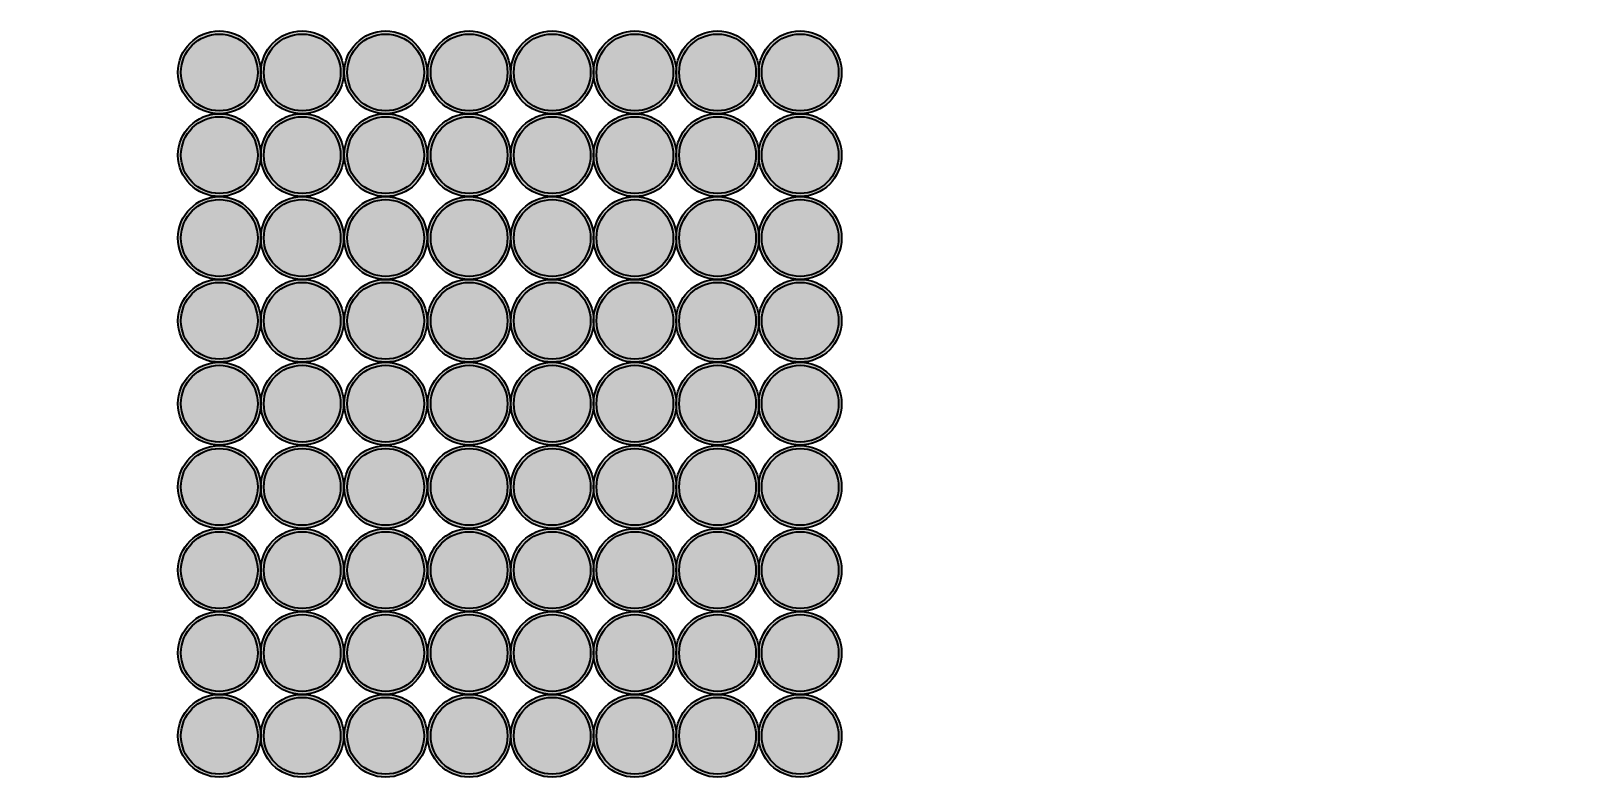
# Model space of a CAD drawing. Header units: inches. Extents: x 2620 to 4317, y 1826 to 2873.
# Drawn here: x 2922.8 to 2986.7, y 2218.9 to 2249.9 of the extents above; entities that cross this region are included whole.
import ezdxf

# ---------------------------------------------------------------- set-up
doc = ezdxf.new("R2010")
doc.units = ezdxf.units.IN
doc.header["$MEASUREMENT"] = 0
doc.linetypes.add('ACAD_ISO02W100', pattern=[15, 12, -3])
doc.styles.get("Standard").update_dxf_attribs({"font": 'arial.ttf'})
doc.dimstyles.new('Annotative', dxfattribs={"dimscale": 0, "dimtxt": 25, "dimasz": 25, "dimexe": 0.18, "dimexo": 0.0625, "dimgap": 0.09, "dimtad": 0, "dimtih": 1, "dimtoh": 1, "dimdec": 4, "dimzin": 0, "dimdsep": 46, "dimtxsty": 'Standard', "dimcen": 0.09, "dimclrd": 1, "dimclre": 1, "dimadec": 0, "dimazin": 0, "dimtfac": 1, "dimtdec": 4, "dimtofl": 0, "dimtmove": 0, "dimatfit": 3, "dimfxl": 1, "dimtolj": 1, "dimtzin": 0, "dimarcsym": 0})

# ---------------------------------------------------------------- blocks, each defined once
blk = doc.blocks.new('*D4')
at = {"color": 1, "lineweight": -2, "transparency": 16777216}
for p, q in [((2996.187, 2872.994), (2802.143, 2872.994)), ((2802.323, 2847.994), (2802.323, 2441.849)), ((2802.323, 2009.994), (2802.323, 2416.14)), ((2996.187, 1984.994), (2802.143, 1984.994))]:
    blk.add_line(p, q, dxfattribs=at)
at = {"color": 1, "transparency": 16777216}
for points in [[(2798.156, 2847.994), (2806.489, 2847.994), (2802.323, 2872.994)], [(2798.156, 2009.994), (2806.489, 2009.994), (2802.323, 1984.994)]]:
    blk.add_solid(points, dxfattribs=at)
at = {"layer": 'Defpoints', "color": 0, "transparency": 16777216}
for p in [(2996.25, 2872.994), (2802.323, 1984.994), (2996.25, 1984.994)]:
    blk.add_point(p, dxfattribs=at)
at = {"color": 0, "transparency": 16777216, "insert": (2802.323, 2428.994), "char_height": 25, "attachment_point": 5}
blk.add_mtext('\\A1;888.0000', dxfattribs=at)

msp = doc.modelspace()

# ---------------------------------------------------------------- hatches: boundary and pattern name
h = msp.add_hatch(color=256)
h.dxf.hatch_style = 1
h.set_gradient(color1=(41, 49, 137), color2=(19, 103, 52), tint=1, name='INVCURVED')
h.paths.add_polyline_path([(2928.91862, 2248.1389, 1), (2932.35862, 2248.1389, 1)])
h.paths.add_polyline_path([(2932.23362, 2248.1389, -1), (2929.04362, 2248.1389, -1)], flags=16)
h = msp.add_hatch(color=256)
h.dxf.hatch_style = 1
h.set_gradient(color1=(242, 103, 34), color2=(248, 153, 30), tint=1)
h.paths.add_polyline_path([(2929.04362, 2248.1389, 1), (2932.23362, 2248.1389, 1)])
h = msp.add_hatch(color=256)
h.dxf.hatch_style = 1
h.set_gradient(color1=(41, 49, 137), color2=(19, 103, 52), tint=1, name='INVCURVED')
h.paths.add_polyline_path([(2932.36235, 2248.1389, 1), (2935.80235, 2248.1389, 1)])
h.paths.add_polyline_path([(2935.67735, 2248.1389, -1), (2932.48735, 2248.1389, -1)], flags=16)
h = msp.add_hatch(color=256)
h.dxf.hatch_style = 1
h.set_gradient(color1=(242, 103, 34), color2=(248, 153, 30), tint=1)
h.paths.add_polyline_path([(2932.48735, 2248.1389, 1), (2935.67735, 2248.1389, 1)])
h = msp.add_hatch(color=256)
h.dxf.hatch_style = 1
h.set_gradient(color1=(41, 49, 137), color2=(19, 103, 52), tint=1, name='INVCURVED')
h.paths.add_polyline_path([(2935.8309, 2248.1389, 1), (2939.2709, 2248.1389, 1)])
h.paths.add_polyline_path([(2939.1459, 2248.1389, -1), (2935.9559, 2248.1389, -1)], flags=16)
h = msp.add_hatch(color=256)
h.dxf.hatch_style = 1
h.set_gradient(color1=(242, 103, 34), color2=(248, 153, 30), tint=1)
h.paths.add_polyline_path([(2935.9559, 2248.1389, 1), (2939.1459, 2248.1389, 1)])
h = msp.add_hatch(color=256)
h.dxf.hatch_style = 1
h.set_gradient(color1=(41, 49, 137), color2=(19, 103, 52), tint=1, name='INVCURVED')
h.paths.add_polyline_path([(2939.29709, 2248.1389, 1), (2942.73709, 2248.1389, 1)])
h.paths.add_polyline_path([(2942.61209, 2248.1389, -1), (2939.42209, 2248.1389, -1)], flags=16)
h = msp.add_hatch(color=256)
h.dxf.hatch_style = 1
h.set_gradient(color1=(242, 103, 34), color2=(248, 153, 30), tint=1)
h.paths.add_polyline_path([(2939.42209, 2248.1389, 1), (2942.61209, 2248.1389, 1)])
h = msp.add_hatch(color=256)
h.dxf.hatch_style = 1
h.set_gradient(color1=(41, 49, 137), color2=(19, 103, 52), tint=1, name='INVCURVED')
h.paths.add_polyline_path([(2942.75103, 2248.1389, 1), (2946.19103, 2248.1389, 1)])
h.paths.add_polyline_path([(2946.06603, 2248.1389, -1), (2942.87603, 2248.1389, -1)], flags=16)
h = msp.add_hatch(color=256)
h.dxf.hatch_style = 1
h.set_gradient(color1=(242, 103, 34), color2=(248, 153, 30), tint=1)
h.paths.add_polyline_path([(2942.87603, 2248.1389, 1), (2946.06603, 2248.1389, 1)])
h = msp.add_hatch(color=256)
h.dxf.hatch_style = 1
h.set_gradient(color1=(41, 49, 137), color2=(19, 103, 52), tint=1, name='INVCURVED')
h.paths.add_polyline_path([(2946.1858, 2248.1389, 1), (2949.6258, 2248.1389, 1)])
h.paths.add_polyline_path([(2949.5008, 2248.1389, -1), (2946.3108, 2248.1389, -1)], flags=16)
h = msp.add_hatch(color=256)
h.dxf.hatch_style = 1
h.set_gradient(color1=(242, 103, 34), color2=(248, 153, 30), tint=1)
h.paths.add_polyline_path([(2946.3108, 2248.1389, 1), (2949.5008, 2248.1389, 1)])
h = msp.add_hatch(color=256)
h.dxf.hatch_style = 1
h.set_gradient(color1=(41, 49, 137), color2=(19, 103, 52), tint=1, name='INVCURVED')
h.paths.add_polyline_path([(2949.62057, 2248.1389, 1), (2953.06057, 2248.1389, 1)])
h.paths.add_polyline_path([(2952.93557, 2248.1389, -1), (2949.74557, 2248.1389, -1)], flags=16)
h = msp.add_hatch(color=256)
h.dxf.hatch_style = 1
h.set_gradient(color1=(242, 103, 34), color2=(248, 153, 30), tint=1)
h.paths.add_polyline_path([(2949.74557, 2248.1389, 1), (2952.93557, 2248.1389, 1)])
h = msp.add_hatch(color=256)
h.dxf.hatch_style = 1
h.set_gradient(color1=(41, 49, 137), color2=(19, 103, 52), tint=1, name='INVCURVED')
h.paths.add_polyline_path([(2953.05515, 2248.1389, 1), (2956.49515, 2248.1389, 1)])
h.paths.add_polyline_path([(2956.37015, 2248.1389, -1), (2953.18015, 2248.1389, -1)], flags=16)
h = msp.add_hatch(color=256)
h.dxf.hatch_style = 1
h.set_gradient(color1=(242, 103, 34), color2=(248, 153, 30), tint=1)
h.paths.add_polyline_path([(2953.18015, 2248.1389, 1), (2956.37015, 2248.1389, 1)])
h = msp.add_hatch(color=256)
h.dxf.hatch_style = 1
h.set_gradient(color1=(41, 49, 137), color2=(19, 103, 52), tint=1, name='INVCURVED')
h.paths.add_polyline_path([(2928.91862, 2244.70304, 1), (2932.35862, 2244.70304, 1)])
h.paths.add_polyline_path([(2932.23362, 2244.70304, -1), (2929.04362, 2244.70304, -1)], flags=16)
h = msp.add_hatch(color=256)
h.dxf.hatch_style = 1
h.set_gradient(color1=(242, 103, 34), color2=(248, 153, 30), tint=1)
h.paths.add_polyline_path([(2929.04362, 2244.70304, 1), (2932.23362, 2244.70304, 1)])
h = msp.add_hatch(color=256)
h.dxf.hatch_style = 1
h.set_gradient(color1=(41, 49, 137), color2=(19, 103, 52), tint=1, name='INVCURVED')
h.paths.add_polyline_path([(2932.36235, 2244.70304, 1), (2935.80235, 2244.70304, 1)])
h.paths.add_polyline_path([(2935.67735, 2244.70304, -1), (2932.48735, 2244.70304, -1)], flags=16)
h = msp.add_hatch(color=256)
h.dxf.hatch_style = 1
h.set_gradient(color1=(242, 103, 34), color2=(248, 153, 30), tint=1)
h.paths.add_polyline_path([(2932.48735, 2244.70304, 1), (2935.67735, 2244.70304, 1)])
h = msp.add_hatch(color=256)
h.dxf.hatch_style = 1
h.set_gradient(color1=(41, 49, 137), color2=(19, 103, 52), tint=1, name='INVCURVED')
h.paths.add_polyline_path([(2935.8309, 2244.70304, 1), (2939.2709, 2244.70304, 1)])
h.paths.add_polyline_path([(2939.1459, 2244.70304, -1), (2935.9559, 2244.70304, -1)], flags=16)
h = msp.add_hatch(color=256)
h.dxf.hatch_style = 1
h.set_gradient(color1=(242, 103, 34), color2=(248, 153, 30), tint=1)
h.paths.add_polyline_path([(2935.9559, 2244.70304, 1), (2939.1459, 2244.70304, 1)])
h = msp.add_hatch(color=256)
h.dxf.hatch_style = 1
h.set_gradient(color1=(41, 49, 137), color2=(19, 103, 52), tint=1, name='INVCURVED')
h.paths.add_polyline_path([(2939.29709, 2244.70304, 1), (2942.73709, 2244.70304, 1)])
h.paths.add_polyline_path([(2942.61209, 2244.70304, -1), (2939.42209, 2244.70304, -1)], flags=16)
h = msp.add_hatch(color=256)
h.dxf.hatch_style = 1
h.set_gradient(color1=(242, 103, 34), color2=(248, 153, 30), tint=1)
h.paths.add_polyline_path([(2939.42209, 2244.70304, 1), (2942.61209, 2244.70304, 1)])
h = msp.add_hatch(color=256)
h.dxf.hatch_style = 1
h.set_gradient(color1=(41, 49, 137), color2=(19, 103, 52), tint=1, name='INVCURVED')
h.paths.add_polyline_path([(2942.75103, 2244.70304, 1), (2946.19103, 2244.70304, 1)])
h.paths.add_polyline_path([(2946.06603, 2244.70304, -1), (2942.87603, 2244.70304, -1)], flags=16)
h = msp.add_hatch(color=256)
h.dxf.hatch_style = 1
h.set_gradient(color1=(242, 103, 34), color2=(248, 153, 30), tint=1)
h.paths.add_polyline_path([(2942.87603, 2244.70304, 1), (2946.06603, 2244.70304, 1)])
h = msp.add_hatch(color=256)
h.dxf.hatch_style = 1
h.set_gradient(color1=(41, 49, 137), color2=(19, 103, 52), tint=1, name='INVCURVED')
h.paths.add_polyline_path([(2946.1858, 2244.70304, 1), (2949.6258, 2244.70304, 1)])
h.paths.add_polyline_path([(2949.5008, 2244.70304, -1), (2946.3108, 2244.70304, -1)], flags=16)
h = msp.add_hatch(color=256)
h.dxf.hatch_style = 1
h.set_gradient(color1=(242, 103, 34), color2=(248, 153, 30), tint=1)
h.paths.add_polyline_path([(2946.3108, 2244.70304, 1), (2949.5008, 2244.70304, 1)])
h = msp.add_hatch(color=256)
h.dxf.hatch_style = 1
h.set_gradient(color1=(41, 49, 137), color2=(19, 103, 52), tint=1, name='INVCURVED')
h.paths.add_polyline_path([(2949.62057, 2244.70304, 1), (2953.06057, 2244.70304, 1)])
h.paths.add_polyline_path([(2952.93557, 2244.70304, -1), (2949.74557, 2244.70304, -1)], flags=16)
h = msp.add_hatch(color=256)
h.dxf.hatch_style = 1
h.set_gradient(color1=(242, 103, 34), color2=(248, 153, 30), tint=1)
h.paths.add_polyline_path([(2949.74557, 2244.70304, 1), (2952.93557, 2244.70304, 1)])
h = msp.add_hatch(color=256)
h.dxf.hatch_style = 1
h.set_gradient(color1=(41, 49, 137), color2=(19, 103, 52), tint=1, name='INVCURVED')
h.paths.add_polyline_path([(2953.05515, 2244.70304, 1), (2956.49515, 2244.70304, 1)])
h.paths.add_polyline_path([(2956.37015, 2244.70304, -1), (2953.18015, 2244.70304, -1)], flags=16)
h = msp.add_hatch(color=256)
h.dxf.hatch_style = 1
h.set_gradient(color1=(242, 103, 34), color2=(248, 153, 30), tint=1)
h.paths.add_polyline_path([(2953.18015, 2244.70304, 1), (2956.37015, 2244.70304, 1)])
h = msp.add_hatch(color=256)
h.dxf.hatch_style = 1
h.set_gradient(color1=(41, 49, 137), color2=(19, 103, 52), tint=1, name='INVCURVED')
h.paths.add_polyline_path([(2928.91862, 2241.26049, 1), (2932.35862, 2241.26049, 1)])
h.paths.add_polyline_path([(2932.23362, 2241.26049, -1), (2929.04362, 2241.26049, -1)], flags=16)
h = msp.add_hatch(color=256)
h.dxf.hatch_style = 1
h.set_gradient(color1=(242, 103, 34), color2=(248, 153, 30), tint=1)
h.paths.add_polyline_path([(2929.04362, 2241.26049, 1), (2932.23362, 2241.26049, 1)])
h = msp.add_hatch(color=256)
h.dxf.hatch_style = 1
h.set_gradient(color1=(41, 49, 137), color2=(19, 103, 52), tint=1, name='INVCURVED')
h.paths.add_polyline_path([(2932.36235, 2241.26049, 1), (2935.80235, 2241.26049, 1)])
h.paths.add_polyline_path([(2935.67735, 2241.26049, -1), (2932.48735, 2241.26049, -1)], flags=16)
h = msp.add_hatch(color=256)
h.dxf.hatch_style = 1
h.set_gradient(color1=(242, 103, 34), color2=(248, 153, 30), tint=1)
h.paths.add_polyline_path([(2932.48735, 2241.26049, 1), (2935.67735, 2241.26049, 1)])
h = msp.add_hatch(color=256)
h.dxf.hatch_style = 1
h.set_gradient(color1=(41, 49, 137), color2=(19, 103, 52), tint=1, name='INVCURVED')
h.paths.add_polyline_path([(2935.8309, 2241.26049, 1), (2939.2709, 2241.26049, 1)])
h.paths.add_polyline_path([(2939.1459, 2241.26049, -1), (2935.9559, 2241.26049, -1)], flags=16)
h = msp.add_hatch(color=256)
h.dxf.hatch_style = 1
h.set_gradient(color1=(242, 103, 34), color2=(248, 153, 30), tint=1)
h.paths.add_polyline_path([(2935.9559, 2241.26049, 1), (2939.1459, 2241.26049, 1)])
h = msp.add_hatch(color=256)
h.dxf.hatch_style = 1
h.set_gradient(color1=(41, 49, 137), color2=(19, 103, 52), tint=1, name='INVCURVED')
h.paths.add_polyline_path([(2939.29709, 2241.26049, 1), (2942.73709, 2241.26049, 1)])
h.paths.add_polyline_path([(2942.61209, 2241.26049, -1), (2939.42209, 2241.26049, -1)], flags=16)
h = msp.add_hatch(color=256)
h.dxf.hatch_style = 1
h.set_gradient(color1=(242, 103, 34), color2=(248, 153, 30), tint=1)
h.paths.add_polyline_path([(2939.42209, 2241.26049, 1), (2942.61209, 2241.26049, 1)])
h = msp.add_hatch(color=256)
h.dxf.hatch_style = 1
h.set_gradient(color1=(41, 49, 137), color2=(19, 103, 52), tint=1, name='INVCURVED')
h.paths.add_polyline_path([(2942.75103, 2241.26049, 1), (2946.19103, 2241.26049, 1)])
h.paths.add_polyline_path([(2946.06603, 2241.26049, -1), (2942.87603, 2241.26049, -1)], flags=16)
h = msp.add_hatch(color=256)
h.dxf.hatch_style = 1
h.set_gradient(color1=(242, 103, 34), color2=(248, 153, 30), tint=1)
h.paths.add_polyline_path([(2942.87603, 2241.26049, 1), (2946.06603, 2241.26049, 1)])
h = msp.add_hatch(color=256)
h.dxf.hatch_style = 1
h.set_gradient(color1=(41, 49, 137), color2=(19, 103, 52), tint=1, name='INVCURVED')
h.paths.add_polyline_path([(2946.1858, 2241.26049, 1), (2949.6258, 2241.26049, 1)])
h.paths.add_polyline_path([(2949.5008, 2241.26049, -1), (2946.3108, 2241.26049, -1)], flags=16)
h = msp.add_hatch(color=256)
h.dxf.hatch_style = 1
h.set_gradient(color1=(242, 103, 34), color2=(248, 153, 30), tint=1)
h.paths.add_polyline_path([(2946.3108, 2241.26049, 1), (2949.5008, 2241.26049, 1)])
h = msp.add_hatch(color=256)
h.dxf.hatch_style = 1
h.set_gradient(color1=(41, 49, 137), color2=(19, 103, 52), tint=1, name='INVCURVED')
h.paths.add_polyline_path([(2949.62057, 2241.26049, 1), (2953.06057, 2241.26049, 1)])
h.paths.add_polyline_path([(2952.93557, 2241.26049, -1), (2949.74557, 2241.26049, -1)], flags=16)
h = msp.add_hatch(color=256)
h.dxf.hatch_style = 1
h.set_gradient(color1=(242, 103, 34), color2=(248, 153, 30), tint=1)
h.paths.add_polyline_path([(2949.74557, 2241.26049, 1), (2952.93557, 2241.26049, 1)])
h = msp.add_hatch(color=256)
h.dxf.hatch_style = 1
h.set_gradient(color1=(41, 49, 137), color2=(19, 103, 52), tint=1, name='INVCURVED')
h.paths.add_polyline_path([(2953.05515, 2241.26049, 1), (2956.49515, 2241.26049, 1)])
h.paths.add_polyline_path([(2956.37015, 2241.26049, -1), (2953.18015, 2241.26049, -1)], flags=16)
h = msp.add_hatch(color=256)
h.dxf.hatch_style = 1
h.set_gradient(color1=(242, 103, 34), color2=(248, 153, 30), tint=1)
h.paths.add_polyline_path([(2953.18015, 2241.26049, 1), (2956.37015, 2241.26049, 1)])
h = msp.add_hatch(color=256)
h.dxf.hatch_style = 1
h.set_gradient(color1=(41, 49, 137), color2=(19, 103, 52), tint=1, name='INVCURVED')
h.paths.add_polyline_path([(2928.91862, 2237.82155, 1), (2932.35862, 2237.82155, 1)])
h.paths.add_polyline_path([(2932.23362, 2237.82155, -1), (2929.04362, 2237.82155, -1)], flags=16)
h = msp.add_hatch(color=256)
h.dxf.hatch_style = 1
h.set_gradient(color1=(41, 49, 137), color2=(19, 103, 52), tint=1, name='INVCURVED')
h.paths.add_polyline_path([(2932.36235, 2237.82155, 1), (2935.80235, 2237.82155, 1)])
h.paths.add_polyline_path([(2935.67735, 2237.82155, -1), (2932.48735, 2237.82155, -1)], flags=16)
h = msp.add_hatch(color=256)
h.dxf.hatch_style = 1
h.set_gradient(color1=(41, 49, 137), color2=(19, 103, 52), tint=1, name='INVCURVED')
h.paths.add_polyline_path([(2935.8309, 2237.82155, 1), (2939.2709, 2237.82155, 1)])
h.paths.add_polyline_path([(2939.1459, 2237.82155, -1), (2935.9559, 2237.82155, -1)], flags=16)
h = msp.add_hatch(color=256)
h.dxf.hatch_style = 1
h.set_gradient(color1=(41, 49, 137), color2=(19, 103, 52), tint=1, name='INVCURVED')
h.paths.add_polyline_path([(2939.29709, 2237.82155, 1), (2942.73709, 2237.82155, 1)])
h.paths.add_polyline_path([(2942.61209, 2237.82155, -1), (2939.42209, 2237.82155, -1)], flags=16)
h = msp.add_hatch(color=256)
h.dxf.hatch_style = 1
h.set_gradient(color1=(41, 49, 137), color2=(19, 103, 52), tint=1, name='INVCURVED')
h.paths.add_polyline_path([(2942.75103, 2237.82155, 1), (2946.19103, 2237.82155, 1)])
h.paths.add_polyline_path([(2946.06603, 2237.82155, -1), (2942.87603, 2237.82155, -1)], flags=16)
h = msp.add_hatch(color=256)
h.dxf.hatch_style = 1
h.set_gradient(color1=(41, 49, 137), color2=(19, 103, 52), tint=1, name='INVCURVED')
h.paths.add_polyline_path([(2946.1858, 2237.82155, 1), (2949.6258, 2237.82155, 1)])
h.paths.add_polyline_path([(2949.5008, 2237.82155, -1), (2946.3108, 2237.82155, -1)], flags=16)
h = msp.add_hatch(color=256)
h.dxf.hatch_style = 1
h.set_gradient(color1=(41, 49, 137), color2=(19, 103, 52), tint=1, name='INVCURVED')
h.paths.add_polyline_path([(2949.62057, 2237.82155, 1), (2953.06057, 2237.82155, 1)])
h.paths.add_polyline_path([(2952.93557, 2237.82155, -1), (2949.74557, 2237.82155, -1)], flags=16)
h = msp.add_hatch(color=256)
h.dxf.hatch_style = 1
h.set_gradient(color1=(41, 49, 137), color2=(19, 103, 52), tint=1, name='INVCURVED')
h.paths.add_polyline_path([(2953.05515, 2237.82155, 1), (2956.49515, 2237.82155, 1)])
h.paths.add_polyline_path([(2956.37015, 2237.82155, -1), (2953.18015, 2237.82155, -1)], flags=16)
h = msp.add_hatch(color=256)
h.dxf.hatch_style = 1
h.set_gradient(color1=(242, 103, 34), color2=(248, 153, 30), tint=1)
h.paths.add_polyline_path([(2929.04362, 2237.82155, 1), (2932.23362, 2237.82155, 1)])
h = msp.add_hatch(color=256)
h.dxf.hatch_style = 1
h.set_gradient(color1=(242, 103, 34), color2=(248, 153, 30), tint=1)
h.paths.add_polyline_path([(2932.48735, 2237.82155, 1), (2935.67735, 2237.82155, 1)])
h = msp.add_hatch(color=256)
h.dxf.hatch_style = 1
h.set_gradient(color1=(242, 103, 34), color2=(248, 153, 30), tint=1)
h.paths.add_polyline_path([(2935.9559, 2237.82155, 1), (2939.1459, 2237.82155, 1)])
h = msp.add_hatch(color=256)
h.dxf.hatch_style = 1
h.set_gradient(color1=(242, 103, 34), color2=(248, 153, 30), tint=1)
h.paths.add_polyline_path([(2939.42209, 2237.82155, 1), (2942.61209, 2237.82155, 1)])
h = msp.add_hatch(color=256)
h.dxf.hatch_style = 1
h.set_gradient(color1=(242, 103, 34), color2=(248, 153, 30), tint=1)
h.paths.add_polyline_path([(2942.87603, 2237.82155, 1), (2946.06603, 2237.82155, 1)])
h = msp.add_hatch(color=256)
h.dxf.hatch_style = 1
h.set_gradient(color1=(242, 103, 34), color2=(248, 153, 30), tint=1)
h.paths.add_polyline_path([(2946.3108, 2237.82155, 1), (2949.5008, 2237.82155, 1)])
h = msp.add_hatch(color=256)
h.dxf.hatch_style = 1
h.set_gradient(color1=(242, 103, 34), color2=(248, 153, 30), tint=1)
h.paths.add_polyline_path([(2949.74557, 2237.82155, 1), (2952.93557, 2237.82155, 1)])
h = msp.add_hatch(color=256)
h.dxf.hatch_style = 1
h.set_gradient(color1=(242, 103, 34), color2=(248, 153, 30), tint=1)
h.paths.add_polyline_path([(2953.18015, 2237.82155, 1), (2956.37015, 2237.82155, 1)])
h = msp.add_hatch(color=256)
h.dxf.hatch_style = 1
h.set_gradient(color1=(41, 49, 137), color2=(19, 103, 52), tint=1, name='INVCURVED')
h.paths.add_polyline_path([(2928.91862, 2234.37803, 1), (2932.35862, 2234.37803, 1)])
h.paths.add_polyline_path([(2932.23362, 2234.37803, -1), (2929.04362, 2234.37803, -1)], flags=16)
h = msp.add_hatch(color=256)
h.dxf.hatch_style = 1
h.set_gradient(color1=(242, 103, 34), color2=(248, 153, 30), tint=1)
h.paths.add_polyline_path([(2929.04362, 2234.37803, 1), (2932.23362, 2234.37803, 1)])
h = msp.add_hatch(color=256)
h.dxf.hatch_style = 1
h.set_gradient(color1=(41, 49, 137), color2=(19, 103, 52), tint=1, name='INVCURVED')
h.paths.add_polyline_path([(2932.36235, 2234.37803, 1), (2935.80235, 2234.37803, 1)])
h.paths.add_polyline_path([(2935.67735, 2234.37803, -1), (2932.48735, 2234.37803, -1)], flags=16)
h = msp.add_hatch(color=256)
h.dxf.hatch_style = 1
h.set_gradient(color1=(242, 103, 34), color2=(248, 153, 30), tint=1)
h.paths.add_polyline_path([(2932.48735, 2234.37803, 1), (2935.67735, 2234.37803, 1)])
h = msp.add_hatch(color=256)
h.dxf.hatch_style = 1
h.set_gradient(color1=(41, 49, 137), color2=(19, 103, 52), tint=1, name='INVCURVED')
h.paths.add_polyline_path([(2935.8309, 2234.37803, 1), (2939.2709, 2234.37803, 1)])
h.paths.add_polyline_path([(2939.1459, 2234.37803, -1), (2935.9559, 2234.37803, -1)], flags=16)
h = msp.add_hatch(color=256)
h.dxf.hatch_style = 1
h.set_gradient(color1=(242, 103, 34), color2=(248, 153, 30), tint=1)
h.paths.add_polyline_path([(2935.9559, 2234.37803, 1), (2939.1459, 2234.37803, 1)])
h = msp.add_hatch(color=256)
h.dxf.hatch_style = 1
h.set_gradient(color1=(41, 49, 137), color2=(19, 103, 52), tint=1, name='INVCURVED')
h.paths.add_polyline_path([(2939.29709, 2234.37803, 1), (2942.73709, 2234.37803, 1)])
h.paths.add_polyline_path([(2942.61209, 2234.37803, -1), (2939.42209, 2234.37803, -1)], flags=16)
h = msp.add_hatch(color=256)
h.dxf.hatch_style = 1
h.set_gradient(color1=(242, 103, 34), color2=(248, 153, 30), tint=1)
h.paths.add_polyline_path([(2939.42209, 2234.37803, 1), (2942.61209, 2234.37803, 1)])
h = msp.add_hatch(color=256)
h.dxf.hatch_style = 1
h.set_gradient(color1=(41, 49, 137), color2=(19, 103, 52), tint=1, name='INVCURVED')
h.paths.add_polyline_path([(2942.75103, 2234.37803, 1), (2946.19103, 2234.37803, 1)])
h.paths.add_polyline_path([(2946.06603, 2234.37803, -1), (2942.87603, 2234.37803, -1)], flags=16)
h = msp.add_hatch(color=256)
h.dxf.hatch_style = 1
h.set_gradient(color1=(242, 103, 34), color2=(248, 153, 30), tint=1)
h.paths.add_polyline_path([(2942.87603, 2234.37803, 1), (2946.06603, 2234.37803, 1)])
h = msp.add_hatch(color=256)
h.dxf.hatch_style = 1
h.set_gradient(color1=(41, 49, 137), color2=(19, 103, 52), tint=1, name='INVCURVED')
h.paths.add_polyline_path([(2946.1858, 2234.37803, 1), (2949.6258, 2234.37803, 1)])
h.paths.add_polyline_path([(2949.5008, 2234.37803, -1), (2946.3108, 2234.37803, -1)], flags=16)
h = msp.add_hatch(color=256)
h.dxf.hatch_style = 1
h.set_gradient(color1=(242, 103, 34), color2=(248, 153, 30), tint=1)
h.paths.add_polyline_path([(2946.3108, 2234.37803, 1), (2949.5008, 2234.37803, 1)])
h = msp.add_hatch(color=256)
h.dxf.hatch_style = 1
h.set_gradient(color1=(41, 49, 137), color2=(19, 103, 52), tint=1, name='INVCURVED')
h.paths.add_polyline_path([(2949.62057, 2234.37803, 1), (2953.06057, 2234.37803, 1)])
h.paths.add_polyline_path([(2952.93557, 2234.37803, -1), (2949.74557, 2234.37803, -1)], flags=16)
h = msp.add_hatch(color=256)
h.dxf.hatch_style = 1
h.set_gradient(color1=(242, 103, 34), color2=(248, 153, 30), tint=1)
h.paths.add_polyline_path([(2949.74557, 2234.37803, 1), (2952.93557, 2234.37803, 1)])
h = msp.add_hatch(color=256)
h.dxf.hatch_style = 1
h.set_gradient(color1=(41, 49, 137), color2=(19, 103, 52), tint=1, name='INVCURVED')
h.paths.add_polyline_path([(2953.05515, 2234.37803, 1), (2956.49515, 2234.37803, 1)])
h.paths.add_polyline_path([(2956.37015, 2234.37803, -1), (2953.18015, 2234.37803, -1)], flags=16)
h = msp.add_hatch(color=256)
h.dxf.hatch_style = 1
h.set_gradient(color1=(242, 103, 34), color2=(248, 153, 30), tint=1)
h.paths.add_polyline_path([(2953.18015, 2234.37803, 1), (2956.37015, 2234.37803, 1)])
h = msp.add_hatch(color=256)
h.dxf.hatch_style = 1
h.set_gradient(color1=(41, 49, 137), color2=(19, 103, 52), tint=1, name='INVCURVED')
h.paths.add_polyline_path([(2928.91862, 2230.92067, 1), (2932.35862, 2230.92067, 1)])
h.paths.add_polyline_path([(2932.23362, 2230.92067, -1), (2929.04362, 2230.92067, -1)], flags=16)
h = msp.add_hatch(color=256)
h.dxf.hatch_style = 1
h.set_gradient(color1=(242, 103, 34), color2=(248, 153, 30), tint=1)
h.paths.add_polyline_path([(2929.04362, 2230.92067, 1), (2932.23362, 2230.92067, 1)])
h = msp.add_hatch(color=256)
h.dxf.hatch_style = 1
h.set_gradient(color1=(41, 49, 137), color2=(19, 103, 52), tint=1, name='INVCURVED')
h.paths.add_polyline_path([(2932.36235, 2230.92067, 1), (2935.80235, 2230.92067, 1)])
h.paths.add_polyline_path([(2935.67735, 2230.92067, -1), (2932.48735, 2230.92067, -1)], flags=16)
h = msp.add_hatch(color=256)
h.dxf.hatch_style = 1
h.set_gradient(color1=(242, 103, 34), color2=(248, 153, 30), tint=1)
h.paths.add_polyline_path([(2932.48735, 2230.92067, 1), (2935.67735, 2230.92067, 1)])
h = msp.add_hatch(color=256)
h.dxf.hatch_style = 1
h.set_gradient(color1=(41, 49, 137), color2=(19, 103, 52), tint=1, name='INVCURVED')
h.paths.add_polyline_path([(2935.8309, 2230.92067, 1), (2939.2709, 2230.92067, 1)])
h.paths.add_polyline_path([(2939.1459, 2230.92067, -1), (2935.9559, 2230.92067, -1)], flags=16)
h = msp.add_hatch(color=256)
h.dxf.hatch_style = 1
h.set_gradient(color1=(242, 103, 34), color2=(248, 153, 30), tint=1)
h.paths.add_polyline_path([(2935.9559, 2230.92067, 1), (2939.1459, 2230.92067, 1)])
h = msp.add_hatch(color=256)
h.dxf.hatch_style = 1
h.set_gradient(color1=(41, 49, 137), color2=(19, 103, 52), tint=1, name='INVCURVED')
h.paths.add_polyline_path([(2939.29709, 2230.92067, 1), (2942.73709, 2230.92067, 1)])
h.paths.add_polyline_path([(2942.61209, 2230.92067, -1), (2939.42209, 2230.92067, -1)], flags=16)
h = msp.add_hatch(color=256)
h.dxf.hatch_style = 1
h.set_gradient(color1=(242, 103, 34), color2=(248, 153, 30), tint=1)
h.paths.add_polyline_path([(2939.42209, 2230.92067, 1), (2942.61209, 2230.92067, 1)])
h = msp.add_hatch(color=256)
h.dxf.hatch_style = 1
h.set_gradient(color1=(41, 49, 137), color2=(19, 103, 52), tint=1, name='INVCURVED')
h.paths.add_polyline_path([(2942.75103, 2230.92067, 1), (2946.19103, 2230.92067, 1)])
h.paths.add_polyline_path([(2946.06603, 2230.92067, -1), (2942.87603, 2230.92067, -1)], flags=16)
h = msp.add_hatch(color=256)
h.dxf.hatch_style = 1
h.set_gradient(color1=(242, 103, 34), color2=(248, 153, 30), tint=1)
h.paths.add_polyline_path([(2942.87603, 2230.92067, 1), (2946.06603, 2230.92067, 1)])
h = msp.add_hatch(color=256)
h.dxf.hatch_style = 1
h.set_gradient(color1=(41, 49, 137), color2=(19, 103, 52), tint=1, name='INVCURVED')
h.paths.add_polyline_path([(2946.1858, 2230.92067, 1), (2949.6258, 2230.92067, 1)])
h.paths.add_polyline_path([(2949.5008, 2230.92067, -1), (2946.3108, 2230.92067, -1)], flags=16)
h = msp.add_hatch(color=256)
h.dxf.hatch_style = 1
h.set_gradient(color1=(242, 103, 34), color2=(248, 153, 30), tint=1)
h.paths.add_polyline_path([(2946.3108, 2230.92067, 1), (2949.5008, 2230.92067, 1)])
h = msp.add_hatch(color=256)
h.dxf.hatch_style = 1
h.set_gradient(color1=(41, 49, 137), color2=(19, 103, 52), tint=1, name='INVCURVED')
h.paths.add_polyline_path([(2949.62057, 2230.92067, 1), (2953.06057, 2230.92067, 1)])
h.paths.add_polyline_path([(2952.93557, 2230.92067, -1), (2949.74557, 2230.92067, -1)], flags=16)
h = msp.add_hatch(color=256)
h.dxf.hatch_style = 1
h.set_gradient(color1=(242, 103, 34), color2=(248, 153, 30), tint=1)
h.paths.add_polyline_path([(2949.74557, 2230.92067, 1), (2952.93557, 2230.92067, 1)])
h = msp.add_hatch(color=256)
h.dxf.hatch_style = 1
h.set_gradient(color1=(41, 49, 137), color2=(19, 103, 52), tint=1, name='INVCURVED')
h.paths.add_polyline_path([(2953.05515, 2230.92067, 1), (2956.49515, 2230.92067, 1)])
h.paths.add_polyline_path([(2956.37015, 2230.92067, -1), (2953.18015, 2230.92067, -1)], flags=16)
h = msp.add_hatch(color=256)
h.dxf.hatch_style = 1
h.set_gradient(color1=(242, 103, 34), color2=(248, 153, 30), tint=1)
h.paths.add_polyline_path([(2953.18015, 2230.92067, 1), (2956.37015, 2230.92067, 1)])
h = msp.add_hatch(color=256)
h.dxf.hatch_style = 1
h.set_gradient(color1=(41, 49, 137), color2=(19, 103, 52), tint=1, name='INVCURVED')
h.paths.add_polyline_path([(2928.91862, 2227.46639, 1), (2932.35862, 2227.46639, 1)])
h.paths.add_polyline_path([(2932.23362, 2227.46639, -1), (2929.04362, 2227.46639, -1)], flags=16)
h = msp.add_hatch(color=256)
h.dxf.hatch_style = 1
h.set_gradient(color1=(242, 103, 34), color2=(248, 153, 30), tint=1)
h.paths.add_polyline_path([(2929.04362, 2227.46639, 1), (2932.23362, 2227.46639, 1)])
h = msp.add_hatch(color=256)
h.dxf.hatch_style = 1
h.set_gradient(color1=(41, 49, 137), color2=(19, 103, 52), tint=1, name='INVCURVED')
h.paths.add_polyline_path([(2932.36235, 2227.46639, 1), (2935.80235, 2227.46639, 1)])
h.paths.add_polyline_path([(2935.67735, 2227.46639, -1), (2932.48735, 2227.46639, -1)], flags=16)
h = msp.add_hatch(color=256)
h.dxf.hatch_style = 1
h.set_gradient(color1=(242, 103, 34), color2=(248, 153, 30), tint=1)
h.paths.add_polyline_path([(2932.48735, 2227.46639, 1), (2935.67735, 2227.46639, 1)])
h = msp.add_hatch(color=256)
h.dxf.hatch_style = 1
h.set_gradient(color1=(41, 49, 137), color2=(19, 103, 52), tint=1, name='INVCURVED')
h.paths.add_polyline_path([(2935.8309, 2227.46639, 1), (2939.2709, 2227.46639, 1)])
h.paths.add_polyline_path([(2939.1459, 2227.46639, -1), (2935.9559, 2227.46639, -1)], flags=16)
h = msp.add_hatch(color=256)
h.dxf.hatch_style = 1
h.set_gradient(color1=(242, 103, 34), color2=(248, 153, 30), tint=1)
h.paths.add_polyline_path([(2935.9559, 2227.46639, 1), (2939.1459, 2227.46639, 1)])
h = msp.add_hatch(color=256)
h.dxf.hatch_style = 1
h.set_gradient(color1=(41, 49, 137), color2=(19, 103, 52), tint=1, name='INVCURVED')
h.paths.add_polyline_path([(2939.29709, 2227.46639, 1), (2942.73709, 2227.46639, 1)])
h.paths.add_polyline_path([(2942.61209, 2227.46639, -1), (2939.42209, 2227.46639, -1)], flags=16)
h = msp.add_hatch(color=256)
h.dxf.hatch_style = 1
h.set_gradient(color1=(242, 103, 34), color2=(248, 153, 30), tint=1)
h.paths.add_polyline_path([(2939.42209, 2227.46639, 1), (2942.61209, 2227.46639, 1)])
h = msp.add_hatch(color=256)
h.dxf.hatch_style = 1
h.set_gradient(color1=(41, 49, 137), color2=(19, 103, 52), tint=1, name='INVCURVED')
h.paths.add_polyline_path([(2942.75103, 2227.46639, 1), (2946.19103, 2227.46639, 1)])
h.paths.add_polyline_path([(2946.06603, 2227.46639, -1), (2942.87603, 2227.46639, -1)], flags=16)
h = msp.add_hatch(color=256)
h.dxf.hatch_style = 1
h.set_gradient(color1=(242, 103, 34), color2=(248, 153, 30), tint=1)
h.paths.add_polyline_path([(2942.87603, 2227.46639, 1), (2946.06603, 2227.46639, 1)])
h = msp.add_hatch(color=256)
h.dxf.hatch_style = 1
h.set_gradient(color1=(41, 49, 137), color2=(19, 103, 52), tint=1, name='INVCURVED')
h.paths.add_polyline_path([(2946.1858, 2227.46639, 1), (2949.6258, 2227.46639, 1)])
h.paths.add_polyline_path([(2949.5008, 2227.46639, -1), (2946.3108, 2227.46639, -1)], flags=16)
h = msp.add_hatch(color=256)
h.dxf.hatch_style = 1
h.set_gradient(color1=(242, 103, 34), color2=(248, 153, 30), tint=1)
h.paths.add_polyline_path([(2946.3108, 2227.46639, 1), (2949.5008, 2227.46639, 1)])
h = msp.add_hatch(color=256)
h.dxf.hatch_style = 1
h.set_gradient(color1=(41, 49, 137), color2=(19, 103, 52), tint=1, name='INVCURVED')
h.paths.add_polyline_path([(2949.62057, 2227.46639, 1), (2953.06057, 2227.46639, 1)])
h.paths.add_polyline_path([(2952.93557, 2227.46639, -1), (2949.74557, 2227.46639, -1)], flags=16)
h = msp.add_hatch(color=256)
h.dxf.hatch_style = 1
h.set_gradient(color1=(242, 103, 34), color2=(248, 153, 30), tint=1)
h.paths.add_polyline_path([(2949.74557, 2227.46639, 1), (2952.93557, 2227.46639, 1)])
h = msp.add_hatch(color=256)
h.dxf.hatch_style = 1
h.set_gradient(color1=(41, 49, 137), color2=(19, 103, 52), tint=1, name='INVCURVED')
h.paths.add_polyline_path([(2953.05515, 2227.46639, 1), (2956.49515, 2227.46639, 1)])
h.paths.add_polyline_path([(2956.37015, 2227.46639, -1), (2953.18015, 2227.46639, -1)], flags=16)
h = msp.add_hatch(color=256)
h.dxf.hatch_style = 1
h.set_gradient(color1=(242, 103, 34), color2=(248, 153, 30), tint=1)
h.paths.add_polyline_path([(2953.18015, 2227.46639, 1), (2956.37015, 2227.46639, 1)])
h = msp.add_hatch(color=256)
h.dxf.hatch_style = 1
h.set_gradient(color1=(41, 49, 137), color2=(19, 103, 52), tint=1, name='INVCURVED')
h.paths.add_polyline_path([(2928.91862, 2224.02385, 1), (2932.35862, 2224.02385, 1)])
h.paths.add_polyline_path([(2932.23362, 2224.02385, -1), (2929.04362, 2224.02385, -1)], flags=16)
h = msp.add_hatch(color=256)
h.dxf.hatch_style = 1
h.set_gradient(color1=(242, 103, 34), color2=(248, 153, 30), tint=1)
h.paths.add_polyline_path([(2929.04362, 2224.02385, 1), (2932.23362, 2224.02385, 1)])
h = msp.add_hatch(color=256)
h.dxf.hatch_style = 1
h.set_gradient(color1=(41, 49, 137), color2=(19, 103, 52), tint=1, name='INVCURVED')
h.paths.add_polyline_path([(2932.36235, 2224.02385, 1), (2935.80235, 2224.02385, 1)])
h.paths.add_polyline_path([(2935.67735, 2224.02385, -1), (2932.48735, 2224.02385, -1)], flags=16)
h = msp.add_hatch(color=256)
h.dxf.hatch_style = 1
h.set_gradient(color1=(242, 103, 34), color2=(248, 153, 30), tint=1)
h.paths.add_polyline_path([(2932.48735, 2224.02385, 1), (2935.67735, 2224.02385, 1)])
h = msp.add_hatch(color=256)
h.dxf.hatch_style = 1
h.set_gradient(color1=(41, 49, 137), color2=(19, 103, 52), tint=1, name='INVCURVED')
h.paths.add_polyline_path([(2935.8309, 2224.02385, 1), (2939.2709, 2224.02385, 1)])
h.paths.add_polyline_path([(2939.1459, 2224.02385, -1), (2935.9559, 2224.02385, -1)], flags=16)
h = msp.add_hatch(color=256)
h.dxf.hatch_style = 1
h.set_gradient(color1=(242, 103, 34), color2=(248, 153, 30), tint=1)
h.paths.add_polyline_path([(2935.9559, 2224.02385, 1), (2939.1459, 2224.02385, 1)])
h = msp.add_hatch(color=256)
h.dxf.hatch_style = 1
h.set_gradient(color1=(41, 49, 137), color2=(19, 103, 52), tint=1, name='INVCURVED')
h.paths.add_polyline_path([(2939.29709, 2224.02385, 1), (2942.73709, 2224.02385, 1)])
h.paths.add_polyline_path([(2942.61209, 2224.02385, -1), (2939.42209, 2224.02385, -1)], flags=16)
h = msp.add_hatch(color=256)
h.dxf.hatch_style = 1
h.set_gradient(color1=(242, 103, 34), color2=(248, 153, 30), tint=1)
h.paths.add_polyline_path([(2939.42209, 2224.02385, 1), (2942.61209, 2224.02385, 1)])
h = msp.add_hatch(color=256)
h.dxf.hatch_style = 1
h.set_gradient(color1=(41, 49, 137), color2=(19, 103, 52), tint=1, name='INVCURVED')
h.paths.add_polyline_path([(2942.75103, 2224.02385, 1), (2946.19103, 2224.02385, 1)])
h.paths.add_polyline_path([(2946.06603, 2224.02385, -1), (2942.87603, 2224.02385, -1)], flags=16)
h = msp.add_hatch(color=256)
h.dxf.hatch_style = 1
h.set_gradient(color1=(242, 103, 34), color2=(248, 153, 30), tint=1)
h.paths.add_polyline_path([(2942.87603, 2224.02385, 1), (2946.06603, 2224.02385, 1)])
h = msp.add_hatch(color=256)
h.dxf.hatch_style = 1
h.set_gradient(color1=(41, 49, 137), color2=(19, 103, 52), tint=1, name='INVCURVED')
h.paths.add_polyline_path([(2946.1858, 2224.02385, 1), (2949.6258, 2224.02385, 1)])
h.paths.add_polyline_path([(2949.5008, 2224.02385, -1), (2946.3108, 2224.02385, -1)], flags=16)
h = msp.add_hatch(color=256)
h.dxf.hatch_style = 1
h.set_gradient(color1=(242, 103, 34), color2=(248, 153, 30), tint=1)
h.paths.add_polyline_path([(2946.3108, 2224.02385, 1), (2949.5008, 2224.02385, 1)])
h = msp.add_hatch(color=256)
h.dxf.hatch_style = 1
h.set_gradient(color1=(41, 49, 137), color2=(19, 103, 52), tint=1, name='INVCURVED')
h.paths.add_polyline_path([(2949.62057, 2224.02385, 1), (2953.06057, 2224.02385, 1)])
h.paths.add_polyline_path([(2952.93557, 2224.02385, -1), (2949.74557, 2224.02385, -1)], flags=16)
h = msp.add_hatch(color=256)
h.dxf.hatch_style = 1
h.set_gradient(color1=(242, 103, 34), color2=(248, 153, 30), tint=1)
h.paths.add_polyline_path([(2949.74557, 2224.02385, 1), (2952.93557, 2224.02385, 1)])
h = msp.add_hatch(color=256)
h.dxf.hatch_style = 1
h.set_gradient(color1=(41, 49, 137), color2=(19, 103, 52), tint=1, name='INVCURVED')
h.paths.add_polyline_path([(2953.05515, 2224.02385, 1), (2956.49515, 2224.02385, 1)])
h.paths.add_polyline_path([(2956.37015, 2224.02385, -1), (2953.18015, 2224.02385, -1)], flags=16)
h = msp.add_hatch(color=256)
h.dxf.hatch_style = 1
h.set_gradient(color1=(242, 103, 34), color2=(248, 153, 30), tint=1)
h.paths.add_polyline_path([(2953.18015, 2224.02385, 1), (2956.37015, 2224.02385, 1)])
h = msp.add_hatch(color=256)
h.dxf.hatch_style = 1
h.set_gradient(color1=(41, 49, 137), color2=(19, 103, 52), tint=1, name='INVCURVED')
h.paths.add_polyline_path([(2928.91862, 2220.5849, 1), (2932.35862, 2220.5849, 1)])
h.paths.add_polyline_path([(2932.23362, 2220.5849, -1), (2929.04362, 2220.5849, -1)], flags=16)
h = msp.add_hatch(color=256)
h.dxf.hatch_style = 1
h.set_gradient(color1=(41, 49, 137), color2=(19, 103, 52), tint=1, name='INVCURVED')
h.paths.add_polyline_path([(2932.36235, 2220.5849, 1), (2935.80235, 2220.5849, 1)])
h.paths.add_polyline_path([(2935.67735, 2220.5849, -1), (2932.48735, 2220.5849, -1)], flags=16)
h = msp.add_hatch(color=256)
h.dxf.hatch_style = 1
h.set_gradient(color1=(41, 49, 137), color2=(19, 103, 52), tint=1, name='INVCURVED')
h.paths.add_polyline_path([(2935.8309, 2220.5849, 1), (2939.2709, 2220.5849, 1)])
h.paths.add_polyline_path([(2939.1459, 2220.5849, -1), (2935.9559, 2220.5849, -1)], flags=16)
h = msp.add_hatch(color=256)
h.dxf.hatch_style = 1
h.set_gradient(color1=(41, 49, 137), color2=(19, 103, 52), tint=1, name='INVCURVED')
h.paths.add_polyline_path([(2939.29709, 2220.5849, 1), (2942.73709, 2220.5849, 1)])
h.paths.add_polyline_path([(2942.61209, 2220.5849, -1), (2939.42209, 2220.5849, -1)], flags=16)
h = msp.add_hatch(color=256)
h.dxf.hatch_style = 1
h.set_gradient(color1=(41, 49, 137), color2=(19, 103, 52), tint=1, name='INVCURVED')
h.paths.add_polyline_path([(2942.75103, 2220.5849, 1), (2946.19103, 2220.5849, 1)])
h.paths.add_polyline_path([(2946.06603, 2220.5849, -1), (2942.87603, 2220.5849, -1)], flags=16)
h = msp.add_hatch(color=256)
h.dxf.hatch_style = 1
h.set_gradient(color1=(41, 49, 137), color2=(19, 103, 52), tint=1, name='INVCURVED')
h.paths.add_polyline_path([(2946.1858, 2220.5849, 1), (2949.6258, 2220.5849, 1)])
h.paths.add_polyline_path([(2949.5008, 2220.5849, -1), (2946.3108, 2220.5849, -1)], flags=16)
h = msp.add_hatch(color=256)
h.dxf.hatch_style = 1
h.set_gradient(color1=(41, 49, 137), color2=(19, 103, 52), tint=1, name='INVCURVED')
h.paths.add_polyline_path([(2949.62057, 2220.5849, 1), (2953.06057, 2220.5849, 1)])
h.paths.add_polyline_path([(2952.93557, 2220.5849, -1), (2949.74557, 2220.5849, -1)], flags=16)
h = msp.add_hatch(color=256)
h.dxf.hatch_style = 1
h.set_gradient(color1=(41, 49, 137), color2=(19, 103, 52), tint=1, name='INVCURVED')
h.paths.add_polyline_path([(2953.05515, 2220.5849, 1), (2956.49515, 2220.5849, 1)])
h.paths.add_polyline_path([(2956.37015, 2220.5849, -1), (2953.18015, 2220.5849, -1)], flags=16)
h = msp.add_hatch(color=256)
h.dxf.hatch_style = 1
h.set_gradient(color1=(242, 103, 34), color2=(248, 153, 30), tint=1)
h.paths.add_polyline_path([(2929.04362, 2220.5849, 1), (2932.23362, 2220.5849, 1)])
h = msp.add_hatch(color=256)
h.dxf.hatch_style = 1
h.set_gradient(color1=(242, 103, 34), color2=(248, 153, 30), tint=1)
h.paths.add_polyline_path([(2932.48735, 2220.5849, 1), (2935.67735, 2220.5849, 1)])
h = msp.add_hatch(color=256)
h.dxf.hatch_style = 1
h.set_gradient(color1=(242, 103, 34), color2=(248, 153, 30), tint=1)
h.paths.add_polyline_path([(2935.9559, 2220.5849, 1), (2939.1459, 2220.5849, 1)])
h = msp.add_hatch(color=256)
h.dxf.hatch_style = 1
h.set_gradient(color1=(242, 103, 34), color2=(248, 153, 30), tint=1)
h.paths.add_polyline_path([(2939.42209, 2220.5849, 1), (2942.61209, 2220.5849, 1)])
h = msp.add_hatch(color=256)
h.dxf.hatch_style = 1
h.set_gradient(color1=(242, 103, 34), color2=(248, 153, 30), tint=1)
h.paths.add_polyline_path([(2942.87603, 2220.5849, 1), (2946.06603, 2220.5849, 1)])
h = msp.add_hatch(color=256)
h.dxf.hatch_style = 1
h.set_gradient(color1=(242, 103, 34), color2=(248, 153, 30), tint=1)
h.paths.add_polyline_path([(2946.3108, 2220.5849, 1), (2949.5008, 2220.5849, 1)])
h = msp.add_hatch(color=256)
h.dxf.hatch_style = 1
h.set_gradient(color1=(242, 103, 34), color2=(248, 153, 30), tint=1)
h.paths.add_polyline_path([(2949.74557, 2220.5849, 1), (2952.93557, 2220.5849, 1)])
h = msp.add_hatch(color=256)
h.dxf.hatch_style = 1
h.set_gradient(color1=(242, 103, 34), color2=(248, 153, 30), tint=1)
h.paths.add_polyline_path([(2953.18015, 2220.5849, 1), (2956.37015, 2220.5849, 1)])

# ---------------------------------------------------------------- linework, layer by layer
for centre, radius in [((2930.63862, 2248.1389), 1.72), ((2930.63862, 2248.1389), 1.595), ((2934.08235, 2248.1389), 1.72), ((2934.08235, 2248.1389), 1.595), ((2937.5509, 2248.1389), 1.72), ((2937.5509, 2248.1389), 1.595), ((2941.01709, 2248.1389), 1.72), ((2941.01709, 2248.1389), 1.595), ((2944.47103, 2248.1389), 1.72), ((2944.47103, 2248.1389), 1.595), ((2947.9058, 2248.1389), 1.72), ((2947.9058, 2248.1389), 1.595), ((2951.34057, 2248.1389), 1.72), ((2951.34057, 2248.1389), 1.595), ((2954.77515, 2248.1389), 1.72), ((2954.77515, 2248.1389), 1.595), ((2930.63862, 2244.70304), 1.72), ((2930.63862, 2244.70304), 1.595), ((2934.08235, 2244.70304), 1.72), ((2934.08235, 2244.70304), 1.595), ((2937.5509, 2244.70304), 1.72), ((2937.5509, 2244.70304), 1.595), ((2941.01709, 2244.70304), 1.72), ((2941.01709, 2244.70304), 1.595), ((2944.47103, 2244.70304), 1.72), ((2944.47103, 2244.70304), 1.595), ((2947.9058, 2244.70304), 1.72), ((2947.9058, 2244.70304), 1.595), ((2951.34057, 2244.70304), 1.72), ((2951.34057, 2244.70304), 1.595), ((2954.77515, 2244.70304), 1.72), ((2954.77515, 2244.70304), 1.595), ((2930.63862, 2241.26049), 1.72), ((2930.63862, 2241.26049), 1.595), ((2934.08235, 2241.26049), 1.72), ((2934.08235, 2241.26049), 1.595), ((2937.5509, 2241.26049), 1.72), ((2937.5509, 2241.26049), 1.595), ((2941.01709, 2241.26049), 1.72), ((2941.01709, 2241.26049), 1.595), ((2944.47103, 2241.26049), 1.72), ((2944.47103, 2241.26049), 1.595), ((2947.9058, 2241.26049), 1.72), ((2947.9058, 2241.26049), 1.595), ((2951.34057, 2241.26049), 1.72), ((2951.34057, 2241.26049), 1.595), ((2954.77515, 2241.26049), 1.72), ((2954.77515, 2241.26049), 1.595), ((2930.63862, 2237.82155), 1.72), ((2934.08235, 2237.82155), 1.72), ((2937.5509, 2237.82155), 1.72), ((2941.01709, 2237.82155), 1.72), ((2944.47103, 2237.82155), 1.72), ((2947.9058, 2237.82155), 1.72), ((2951.34057, 2237.82155), 1.72), ((2954.77515, 2237.82155), 1.72), ((2930.63862, 2237.82155), 1.595), ((2934.08235, 2237.82155), 1.595), ((2937.5509, 2237.82155), 1.595), ((2941.01709, 2237.82155), 1.595), ((2944.47103, 2237.82155), 1.595), ((2947.9058, 2237.82155), 1.595), ((2951.34057, 2237.82155), 1.595), ((2954.77515, 2237.82155), 1.595), ((2930.63862, 2234.37803), 1.72), ((2930.63862, 2234.37803), 1.595), ((2934.08235, 2234.37803), 1.72), ((2934.08235, 2234.37803), 1.595), ((2937.5509, 2234.37803), 1.72), ((2937.5509, 2234.37803), 1.595), ((2941.01709, 2234.37803), 1.72), ((2941.01709, 2234.37803), 1.595), ((2944.47103, 2234.37803), 1.72), ((2944.47103, 2234.37803), 1.595), ((2947.9058, 2234.37803), 1.72), ((2947.9058, 2234.37803), 1.595), ((2951.34057, 2234.37803), 1.72), ((2951.34057, 2234.37803), 1.595), ((2954.77515, 2234.37803), 1.72), ((2954.77515, 2234.37803), 1.595), ((2930.63862, 2230.92067), 1.72), ((2930.63862, 2230.92067), 1.595), ((2934.08235, 2230.92067), 1.72), ((2934.08235, 2230.92067), 1.595), ((2937.5509, 2230.92067), 1.72), ((2937.5509, 2230.92067), 1.595), ((2941.01709, 2230.92067), 1.72), ((2941.01709, 2230.92067), 1.595), ((2944.47103, 2230.92067), 1.72), ((2944.47103, 2230.92067), 1.595), ((2947.9058, 2230.92067), 1.72), ((2947.9058, 2230.92067), 1.595), ((2951.34057, 2230.92067), 1.72), ((2951.34057, 2230.92067), 1.595), ((2954.77515, 2230.92067), 1.72), ((2954.77515, 2230.92067), 1.595), ((2930.63862, 2227.46639), 1.72), ((2930.63862, 2227.46639), 1.595), ((2934.08235, 2227.46639), 1.72), ((2934.08235, 2227.46639), 1.595), ((2937.5509, 2227.46639), 1.72), ((2937.5509, 2227.46639), 1.595), ((2941.01709, 2227.46639), 1.72), ((2941.01709, 2227.46639), 1.595), ((2944.47103, 2227.46639), 1.72), ((2944.47103, 2227.46639), 1.595), ((2947.9058, 2227.46639), 1.72), ((2947.9058, 2227.46639), 1.595), ((2951.34057, 2227.46639), 1.72), ((2951.34057, 2227.46639), 1.595), ((2954.77515, 2227.46639), 1.72), ((2954.77515, 2227.46639), 1.595), ((2930.63862, 2224.02385), 1.72), ((2930.63862, 2224.02385), 1.595), ((2934.08235, 2224.02385), 1.72), ((2934.08235, 2224.02385), 1.595), ((2937.5509, 2224.02385), 1.72), ((2937.5509, 2224.02385), 1.595), ((2941.01709, 2224.02385), 1.72), ((2941.01709, 2224.02385), 1.595), ((2944.47103, 2224.02385), 1.72), ((2944.47103, 2224.02385), 1.595), ((2947.9058, 2224.02385), 1.72), ((2947.9058, 2224.02385), 1.595), ((2951.34057, 2224.02385), 1.72), ((2951.34057, 2224.02385), 1.595), ((2954.77515, 2224.02385), 1.72), ((2954.77515, 2224.02385), 1.595), ((2930.63862, 2220.5849), 1.72), ((2934.08235, 2220.5849), 1.72), ((2937.5509, 2220.5849), 1.72), ((2941.01709, 2220.5849), 1.72), ((2944.47103, 2220.5849), 1.72), ((2947.9058, 2220.5849), 1.72), ((2951.34057, 2220.5849), 1.72), ((2954.77515, 2220.5849), 1.72), ((2930.63862, 2220.5849), 1.595), ((2934.08235, 2220.5849), 1.595), ((2937.5509, 2220.5849), 1.595), ((2941.01709, 2220.5849), 1.595), ((2944.47103, 2220.5849), 1.595), ((2947.9058, 2220.5849), 1.595), ((2951.34057, 2220.5849), 1.595), ((2954.77515, 2220.5849), 1.595)]:
    msp.add_circle(centre, radius)
at = {"linetype": 'ACAD_ISO02W100'}
msp.add_circle((3097.23203, 2094.34642), 148.37425, dxfattribs=at)

# ---------------------------------------------------------------- dimensions: what is measured, and where the dimension line sits
dim = msp.add_linear_dim(base=(2802.32271, 1984.99441), p1=(2996.24991, 2872.99441), p2=(2996.24991, 1984.99441), angle=90, dimstyle='Annotative')
dim.commit()
dim.dimension.update_dxf_attribs({"geometry": '*D4', "text_midpoint": (2802.32271, 2428.99441)})

doc.saveas('drawing.dxf')
